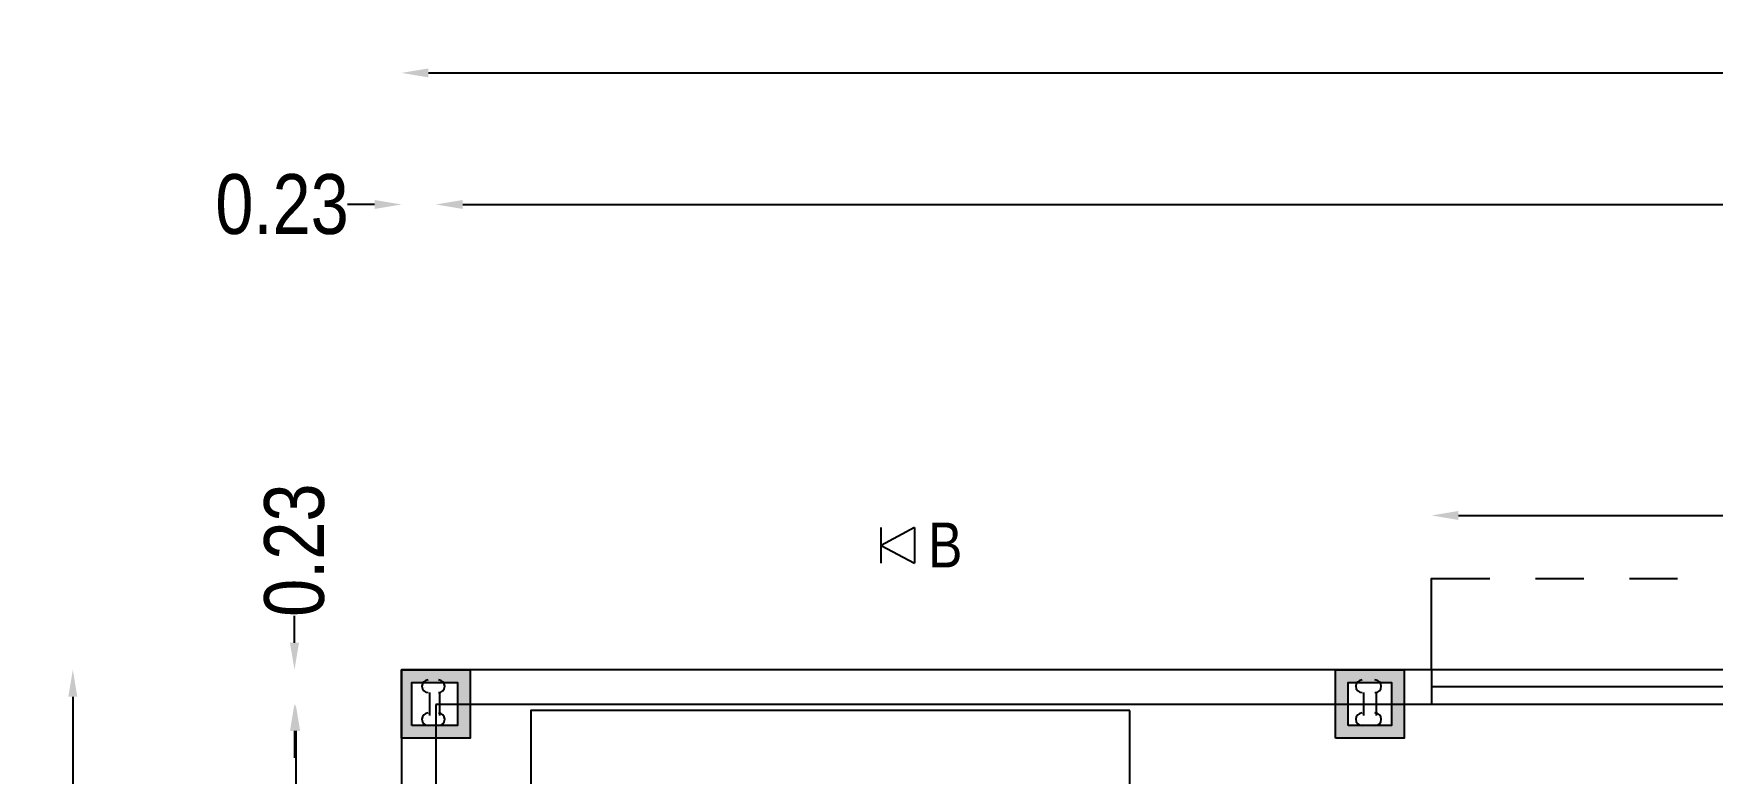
# Model space of a CAD drawing. Header units: metres. Extents: x -941 to 1333, y -28 to 1490.
# Drawn here: x 982.36 to 993.57, y 361.39 to 366.33 of the extents above; entities that cross this region are included whole.
import ezdxf

# ---------------------------------------------------------------- set-up
doc = ezdxf.new("R2010")
doc.units = ezdxf.units.M
for name, color, linetype in [('BLK_2_FLR_0_CARPET_AREA', 45, 'Continuous'), ('BLK_2_FLR_0_EXIT_WIDTH_DOOR', 2, 'Continuous'), ('BLK_2_FLR_0_REGULAR_ROOM_1', 4, 'Continuous'), ('window', 3, 'Continuous')]:
    doc.layers.add(name, color=color, linetype=linetype)
doc.styles.add('style2A', font='swissc.ttf')
doc.linetypes.add('ZIGZAG', pattern='A,0.00254,-5.08,[131,ltypeshp.shx,S=5.08,R=0,X=-5.08,Y=0],-10.16,[131,ltypeshp.shx,S=5.08,R=180,X=5.08,Y=0],-5.08', length=20.32254)
doc.dimstyles.get("Standard").update_dxf_attribs({"dimtxt": 0.4, "dimasz": 0.18, "dimexe": 0.18, "dimexo": 0.0625, "dimgap": 0, "dimtad": 0, "dimzin": 0, "dimdsep": 46, "dimtxsty": 'style2A', "dimcen": 0.09, "dimse1": 1, "dimse2": 1, "dimadec": 0, "dimazin": 0, "dimtfac": 1, "dimtofl": 0, "dimtmove": 0, "dimatfit": 3, "dimfxl": 0, "dimtolj": 1, "dimtzin": 0, "dimarcsym": 0})

# ---------------------------------------------------------------- blocks, each defined once
blk = doc.blocks.new('*D938')
at = {"layer": 'BLK_2_FLR_0_EXIT_WIDTH_DOOR', "color": 0, "lineweight": -2}
for p, q in [((991.876, 363.11), (993.984, 363.11)), ((996.976, 363.11), (994.868, 363.11))]:
    blk.add_line(p, q, dxfattribs=at)
at = {"layer": 'BLK_2_FLR_0_EXIT_WIDTH_DOOR', "color": 0}
for points in [[(991.876, 363.14), (991.876, 363.08), (991.696, 363.11)], [(996.976, 363.14), (996.976, 363.08), (997.156, 363.11)]]:
    blk.add_solid(points, dxfattribs=at)
at = {"layer": 'Defpoints', "color": 0}
for p in [(997.156, 363.11), (991.696, 361.965), (997.156, 361.965)]:
    blk.add_point(p, dxfattribs=at)
at = {"layer": 'BLK_2_FLR_0_EXIT_WIDTH_DOOR', "color": 0, "insert": (994.426, 363.11), "char_height": 0.4, "attachment_point": 5, "style": 'style2A'}
blk.add_mtext('\\A1;5.46', dxfattribs=at)
blk = doc.blocks.new('*D925')
at = {"layer": 'Defpoints', "color": 0}
for p in [(984.099, 362.079), (985.187, 362.079), (985.187, 361.851)]:
    blk.add_point(p, dxfattribs=at)
at = {"layer": 'window', "color": 0, "lineweight": -2}
for p, q in [((984.099, 362.259), (984.099, 362.439)), ((984.099, 361.671), (984.099, 361.491))]:
    blk.add_line(p, q, dxfattribs=at)
at = {"layer": 'window', "color": 0}
for points in [[(984.069, 362.259), (984.129, 362.259), (984.099, 362.079)], [(984.069, 361.671), (984.129, 361.671), (984.099, 361.851)]]:
    blk.add_solid(points, dxfattribs=at)
at = {"layer": 'window', "color": 0, "insert": (984.099, 362.878), "char_height": 0.4, "attachment_point": 5, "rotation": 90, "style": 'style2A'}
blk.add_mtext('\\A1;0.23', dxfattribs=at)
blk = doc.blocks.new('*D927')
at = {"layer": 'Defpoints', "color": 0}
for p in [(1008.302, 366.067), (984.814, 362.079), (1008.302, 362.079)]:
    blk.add_point(p, dxfattribs=at)
at = {"layer": 'window', "color": 0, "lineweight": -2}
for p, q in [((984.994, 366.067), (995.987, 366.067)), ((1008.122, 366.067), (997.13, 366.067))]:
    blk.add_line(p, q, dxfattribs=at)
at = {"layer": 'window', "color": 0}
for points in [[(984.994, 366.097), (984.994, 366.037), (984.814, 366.067)], [(1008.122, 366.097), (1008.122, 366.037), (1008.302, 366.067)]]:
    blk.add_solid(points, dxfattribs=at)
at = {"layer": 'window', "color": 0, "insert": (996.558, 366.067), "char_height": 0.4, "attachment_point": 5, "style": 'style2A'}
blk.add_mtext('\\A1;23.50', dxfattribs=at)
blk = doc.blocks.new('*D950')
at = {"layer": 'Defpoints', "color": 0}
for p in [(985.043, 361.851), (984.116, 348.806), (985.052, 348.807)]:
    blk.add_point(p, dxfattribs=at)
at = {"layer": 'window', "color": 0, "lineweight": -2}
for p, q in [((984.107, 361.67), (984.111, 355.892)), ((984.115, 348.986), (984.112, 354.764))]:
    blk.add_line(p, q, dxfattribs=at)
at = {"layer": 'window', "color": 0}
for points in [[(984.137, 361.67), (984.077, 361.67), (984.107, 361.85)], [(984.145, 348.986), (984.085, 348.986), (984.116, 348.806)]]:
    blk.add_solid(points, dxfattribs=at)
at = {"layer": 'window', "color": 0, "insert": (984.111, 355.328), "char_height": 0.4, "attachment_point": 5, "rotation": 270.0383, "style": 'style2A'}
blk.add_mtext('\\A1;13.04', dxfattribs=at)
blk = doc.blocks.new('*D951')
at = {"layer": 'Defpoints', "color": 0}
for p in [(982.618, 362.079), (984.814, 362.079), (984.814, 348.578)]:
    blk.add_point(p, dxfattribs=at)
at = {"layer": 'window', "color": 0, "lineweight": -2}
for p, q in [((982.618, 361.899), (982.618, 355.893)), ((982.618, 348.758), (982.618, 354.764))]:
    blk.add_line(p, q, dxfattribs=at)
at = {"layer": 'window', "color": 0}
for points in [[(982.588, 361.899), (982.648, 361.899), (982.618, 362.079)], [(982.588, 348.758), (982.648, 348.758), (982.618, 348.578)]]:
    blk.add_solid(points, dxfattribs=at)
at = {"layer": 'window', "color": 0, "insert": (982.618, 355.329), "char_height": 0.4, "attachment_point": 5, "rotation": 90, "style": 'style2A'}
blk.add_mtext('\\A1;13.50', dxfattribs=at)
blk = doc.blocks.new('*D952')
at = {"layer": 'Defpoints', "color": 0}
for p in [(984.814, 365.188), (984.814, 361.85), (985.043, 361.85)]:
    blk.add_point(p, dxfattribs=at)
at = {"layer": 'window', "color": 0, "lineweight": -2}
for p, q in [((984.634, 365.188), (984.454, 365.188)), ((985.223, 365.188), (985.403, 365.188))]:
    blk.add_line(p, q, dxfattribs=at)
at = {"layer": 'window', "color": 0}
for points in [[(984.634, 365.218), (984.634, 365.158), (984.814, 365.188)], [(985.223, 365.218), (985.223, 365.158), (985.043, 365.188)]]:
    blk.add_solid(points, dxfattribs=at)
at = {"layer": 'window', "color": 0, "insert": (984.016, 365.188), "char_height": 0.4, "attachment_point": 5, "style": 'style2A'}
blk.add_mtext('\\A1;0.23', dxfattribs=at)
blk = doc.blocks.new('*D953')
at = {"layer": 'Defpoints', "color": 0}
for p in [(1008.073, 365.188), (985.043, 361.85), (1008.073, 361.851)]:
    blk.add_point(p, dxfattribs=at)
at = {"layer": 'window', "color": 0, "lineweight": -2}
for p, q in [((985.223, 365.188), (995.987, 365.188)), ((1007.893, 365.188), (997.129, 365.188))]:
    blk.add_line(p, q, dxfattribs=at)
at = {"layer": 'window', "color": 0}
for points in [[(985.223, 365.218), (985.223, 365.158), (985.043, 365.188)], [(1007.893, 365.218), (1007.893, 365.158), (1008.073, 365.188)]]:
    blk.add_solid(points, dxfattribs=at)
at = {"layer": 'window', "color": 0, "insert": (996.558, 365.188), "char_height": 0.4, "attachment_point": 5, "rotation": 0.0006, "style": 'style2A'}
blk.add_mtext('\\A1;23.03', dxfattribs=at)

msp = doc.modelspace()

# ---------------------------------------------------------------- linework, layer by layer
for points in [[(988.01953, 362.79144), (988.01953, 363.02895)], [(988.24233, 363.02895), (988.01953, 362.9102), (988.24233, 362.79144)], [(988.24233, 363.02895), (988.24233, 362.79144)]]:
    msp.add_lwpolyline(points)
at = {"lineweight": 25}
for points in [[(991.69561, 362.07924), (991.69561, 362.68974), (992.08566, 362.68974)], [(992.39091, 362.68974), (992.71312, 362.68974)], [(993.01837, 362.68974), (993.34058, 362.68974)], [(984.96702, 361.96053), (984.96702, 361.96053)], [(985.00093, 361.99444), (985.06877, 361.99444)], [(985.00093, 361.92661), (985.00093, 361.92661)], [(985.00093, 361.92661), (985.00093, 361.77398)], [(985.06877, 361.92661), (985.06877, 361.92661)], [(985.06877, 361.92661), (985.06877, 361.77398)], [(985.10268, 361.96053), (985.10268, 361.96053)], [(991.20771, 361.96053), (991.20771, 361.96053)], [(991.24162, 361.99444), (991.32642, 361.99444)], [(991.24162, 361.92661), (991.24162, 361.92661)], [(991.24162, 361.92661), (991.24162, 361.77398)], [(991.32642, 361.92661), (991.32642, 361.92661)], [(991.32642, 361.92661), (991.32642, 361.77398)], [(991.36033, 361.96053), (991.36033, 361.96053)], [(985.00093, 361.77398), (985.00093, 361.77398)], [(985.06877, 361.77398), (985.06877, 361.77398)], [(991.24162, 361.77398), (991.24162, 361.77398)], [(991.32642, 361.77398), (991.32642, 361.77398)], [(984.96702, 361.74007), (984.96702, 361.74007)], [(985.06877, 361.70615), (985.00093, 361.70615)], [(985.10268, 361.74007), (985.10268, 361.74007)], [(991.20771, 361.74007), (991.20771, 361.74007)], [(991.32642, 361.70615), (991.24162, 361.70615)], [(991.36033, 361.74007), (991.36033, 361.74007)]]:
    msp.add_lwpolyline(points, dxfattribs=at)
for points in [[(984.81439, 361.62136), (984.81439, 362.07924), (985.27227, 362.07924), (985.27227, 361.62136)], [(984.81439, 362.07777), (984.81439, 348.57777), (1008.31439, 348.57777), (1008.31439, 362.07777)], [(991.05508, 361.62136), (991.05508, 362.07924), (991.51296, 362.07924), (991.51296, 361.62136)], [(984.88222, 361.70615), (984.88222, 361.99444), (985.18747, 361.99444), (985.18747, 361.70615)], [(991.13987, 361.70615), (991.13987, 361.99444), (991.42817, 361.99444), (991.42817, 361.70615)], [(989.68145, 361.8079), (985.67927, 361.8079), (985.67927, 353.82049), (989.68145, 353.82049)]]:
    msp.add_lwpolyline(points, close=True, dxfattribs=at)
for points in [[(984.99245, 362.0114, 0.414213), (984.95006, 361.96901, 0.414213), (984.99245, 361.92661)], [(985.06029, 361.92661, 0.414204), (985.10268, 361.96901, 0.414204), (985.06029, 362.0114)], [(991.23314, 362.0114, 0.414213), (991.19075, 361.96901, 0.414213), (991.23314, 361.92661)], [(991.31794, 361.92661, 0.414204), (991.36033, 361.96901, 0.414204), (991.31794, 362.0114)], [(984.99245, 361.79094, 0.414213), (984.95006, 361.74855, 0.414213), (984.99245, 361.70615)], [(985.06029, 361.70615, 0.414204), (985.10268, 361.74855, 0.414204), (985.06029, 361.79094)], [(991.23314, 361.79094, 0.414213), (991.19075, 361.74855, 0.414213), (991.23314, 361.70615)], [(991.31794, 361.70615, 0.414204), (991.36033, 361.74855, 0.414204), (991.31794, 361.79094)]]:
    msp.add_lwpolyline(points, format="xyb", dxfattribs=at)
for points in [[(985.27227, 362.07924), (984.81439, 362.07924), (985.27227, 361.99444)], [(984.81439, 362.07924), (985.27227, 361.99444), (984.81439, 361.99444)], [(991.51296, 362.07924), (991.05508, 362.07924), (991.51296, 361.99444)], [(991.05508, 362.07924), (991.51296, 361.99444), (991.05508, 361.99444)], [(984.88222, 361.99444), (984.81439, 361.99444), (984.88222, 361.70615)], [(984.81439, 361.99444), (984.88222, 361.70615), (984.81439, 361.70615)], [(985.27227, 361.99444), (985.18747, 361.99444), (985.27227, 361.70615)], [(985.18747, 361.99444), (985.27227, 361.70615), (985.18747, 361.70615)], [(991.13987, 361.99444), (991.05508, 361.99444), (991.13987, 361.70615)], [(991.05508, 361.99444), (991.13987, 361.70615), (991.05508, 361.70615)], [(991.51296, 361.99444), (991.42817, 361.99444), (991.51296, 361.70615)], [(991.42817, 361.99444), (991.51296, 361.70615), (991.42817, 361.70615)], [(985.27227, 361.70615), (984.81439, 361.70615), (985.27227, 361.62136)], [(984.81439, 361.70615), (985.27227, 361.62136), (984.81439, 361.62136)], [(991.51296, 361.70615), (991.05508, 361.70615), (991.51296, 361.62136)], [(991.05508, 361.70615), (991.51296, 361.62136), (991.05508, 361.62136)]]:
    msp.add_solid(points)
at = {"layer": 'BLK_2_FLR_0_CARPET_AREA'}
msp.add_lwpolyline([(985.04439, 361.84777), (985.04439, 348.80777), (1008.08439, 348.80777), (1008.08439, 361.84777)], close=True, dxfattribs=at)
at = {"layer": 'BLK_2_FLR_0_REGULAR_ROOM_1', "color": 4}
msp.add_lwpolyline([(985.04439, 361.84777), (985.04439, 348.80777), (1008.08439, 348.80777), (1008.08439, 361.84777)], close=True, dxfattribs=at)
at = {"layer": 'window'}
msp.add_line((991.69561, 362.07924), (991.69561, 361.85053), dxfattribs=at)
at = {"layer": 'window', "linetype": 'ZIGZAG', "ltscale": 0.01}
msp.add_line((997.15622, 361.96488), (991.69561, 361.96488), dxfattribs=at)

# ---------------------------------------------------------------- texts
at = {"insert": (988.33286, 363.06282), "char_height": 0.3, "attachment_point": 1, "style": 'style2A'}
msp.add_mtext('B', dxfattribs=at)

# ---------------------------------------------------------------- dimensions: what is measured, and where the dimension line sits
at = {"layer": 'BLK_2_FLR_0_EXIT_WIDTH_DOOR'}
dim = msp.add_aligned_dim(p1=(991.69561, 361.96488), p2=(997.15622, 361.96488), distance=1.14546, dimstyle='Standard', dxfattribs=at)
dim.commit()
dim.dimension.update_dxf_attribs({"geometry": '*D938', "text_midpoint": (994.42591, 363.11034)})
at = {"layer": 'window'}
dim = msp.add_aligned_dim(p1=(984.81439, 362.07924), p2=(1008.30177, 362.07924), distance=3.98824, text='23.50', dimstyle='Standard', dxfattribs=at)
dim.commit()
dim.dimension.update_dxf_attribs({"geometry": '*D927', "text_midpoint": (996.55808, 366.06748)})
for p1, p2, distance, picture, middle in [((985.0431, 361.8503), (984.81439, 361.8503), -3.33779, '*D952', (984.01569, 365.18809)), ((985.0431, 361.8503), (1008.07307, 361.85053), 3.33779, '*D953', (996.55805, 365.1882)), ((985.18747, 361.85053), (985.18747, 362.07924), 1.08888, '*D925', (984.09859, 362.87794)), ((985.0431, 361.85053), (985.05181, 348.80671), -0.93626, '*D950', (984.1112, 355.32799))]:
    dim = msp.add_aligned_dim(p1=p1, p2=p2, distance=distance, dimstyle='Standard', dxfattribs=at)
    dim.commit()
    dim.dimension.update_dxf_attribs({"geometry": picture, "text_midpoint": middle})
dim = msp.add_linear_dim(base=(982.61819, 362.07924), p1=(984.81439, 348.57777), p2=(984.81439, 362.07924), angle=90, dimstyle='Standard', dxfattribs=at)
dim.commit()
dim.dimension.update_dxf_attribs({"geometry": '*D951', "text_midpoint": (982.61819, 355.3285)})

doc.saveas('drawing.dxf')
